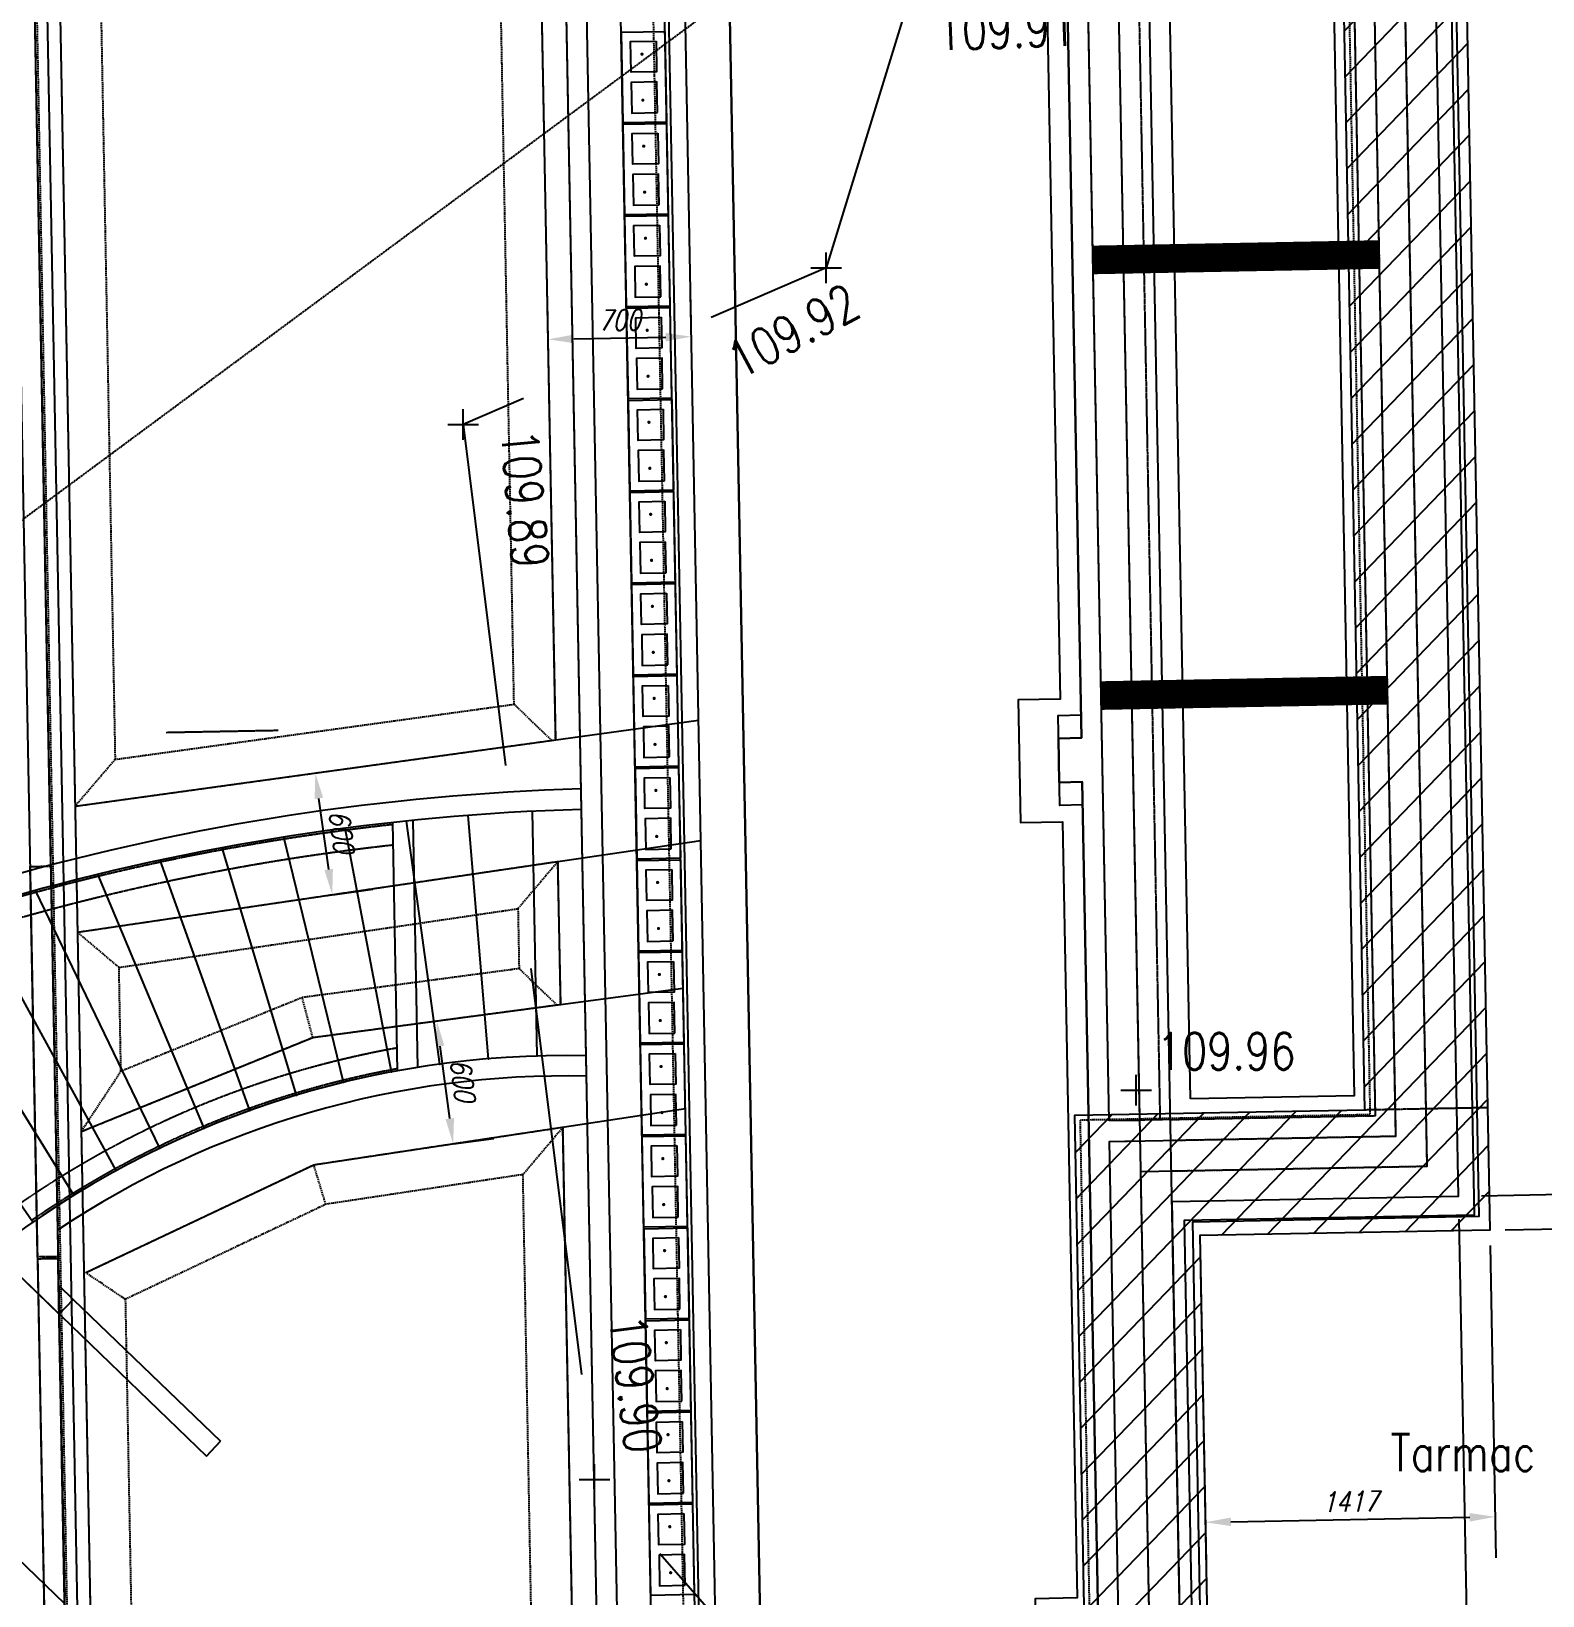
# Model space of a CAD drawing. Header units: millimetres. Extents: x 929802 to 1112248, y 1926852 to 2050811.
# Drawn here: x 983217 to 990605, y 2004529 to 2012177 of the extents above; entities that cross this region are included whole.
import ezdxf
from ezdxf.enums import TextEntityAlignment as Align

# ---------------------------------------------------------------- set-up
doc = ezdxf.new("R2010")
doc.units = ezdxf.units.MM
doc.linetypes.add('16764-Topo$0$Dashed', pattern=[3, 2, -1])
doc.linetypes.add('HIDDEN', pattern=[9.525, 6.35, -3.175])
doc.layers.get('Defpoints').update_dxf_attribs({"color": 41})
for name, color, linetype in [('16764-Topo$0$SV_Levels (Spot)', 1, 'Continuous'), ('16764-Topo$0$SV_Misc Text', 7, 'Continuous'), ('16764-Topo$0$SV_Road Channels', 2, 'Continuous'), ('16764-Topo$0$SV_Road Levels', 7, 'Continuous'), ('CHB+00-Lintels Over', 9, 'HIDDEN'), ('CHB+00_Foundation', 1, 'Continuous'), ('CHB+00_Groundslab', 4, 'Continuous'), ('CHB+00_Walls-LB', 2, 'Continuous'), ('CHB+00_Walls-LB Ghost', 252, 'Continuous'), ('CHB+00_Walls-NonLB', 7, 'Continuous'), ('CHB+00_Walls-Ret', 8, 'Continuous'), ('CHB+00_Walls-Sleeper Ghost', 252, 'Continuous'), ('CHB+01_Walls-LB', 3, 'Continuous'), ('CHB+02_Walls-LB', 3, 'Continuous'), ('CHB-00_Dig Line', 2, 'Continuous'), ('CHB-00_Dims-Footprint', 8, 'Continuous'), ('CHB-00_Dims-Foundation', 8, 'Continuous'), ('CHB-00_Footprint', 1, 'Continuous'), ('CHB-00_Foundation', 7, 'Continuous'), ('CHB-00_Surveyed Outline', 211, 'Continuous'), ('CHB-00_Walls-LB', 8, 'Continuous'), ('X-Ref-Site', 7, 'Continuous')]:
    doc.layers.add(name, color=color, linetype=linetype)
doc.layers.get('X-Ref-Site').off()
doc.styles.add('16764-Topo$0$Default', font='RomanS', dxfattribs={"width": 0.8})
doc.styles.add('Romans15', font='romans.shx', dxfattribs={"width": 0.8, "oblique": 15})
doc.dimstyles.new('CHB_1-1', dxfattribs={"dimtxt": 2, "dimasz": 2.5, "dimexe": 4, "dimexo": 1.5, "dimgap": 0.75, "dimtad": 1, "dimdec": 0, "dimdsep": 46, "dimtxsty": 'Romans15', "dimcen": 1.5, "dimclrd": 8, "dimclre": 8, "dimclrt": 7, "dimadec": 0, "dimazin": 0, "dimtfac": 1, "dimtdec": 0, "dimtmove": 0, "dimatfit": 3, "dimfxl": 1, "dimarcsym": 0})

# ---------------------------------------------------------------- blocks, each defined once
blk = doc.blocks.new('16764-Topo$0$PT_PLUS')
at = {"color": 0, "linetype": 'Continuous', "flags": 128}
for points in [[(-0.5, 0), (0.5, 0)], [(0, -0.5), (0, 0.5)]]:
    blk.add_lwpolyline(points, dxfattribs=at)
blk = doc.blocks.new('16764-Topo')
at = {"layer": '16764-Topo$0$SV_Road Channels', "color": 3, "linetype": '16764-Topo$0$Dashed', "flags": 128}
blk.add_lwpolyline([(432780.985619, 221842.882459), (432778.762515, 221842.438058), (432775.006633, 221842.145456), (432774.60885, 221840.851776), (432772.833545, 221840.085941), (432773.476416, 221834.928957), (432774.80789, 221833.416098), (432775.062602, 221830.565993), (432778.292036, 221829.547009), (432780.372241, 221829.732847), (432781.461189, 221824.660355), (432783.907445, 221819.097998)], dxfattribs=at)
at = {"layer": '16764-Topo$0$SV_Levels (Spot)', "color": 7, "linetype": 'Continuous', "xscale": 0.15, "yscale": 0.15, "zscale": 0.15}
blk.add_blockref('16764-Topo$0$PT_PLUS', (432776.124056, 221836.832682), dxfattribs=at)
at = {"layer": '16764-Topo$0$SV_Road Levels', "color": 3, "linetype": 'Continuous', "xscale": 0.15, "yscale": 0.15, "zscale": 0.15}
for p in [(432774.60885, 221840.851776), (432772.833545, 221840.085941), (432773.476416, 221834.928957)]:
    blk.add_blockref('16764-Topo$0$PT_PLUS', p, dxfattribs=at)
at = {"layer": '16764-Topo$0$SV_Levels (Spot)', "color": 7, "style": '16764-Topo$0$Default', "width": 0.8}
blk.add_text('109.96', height=0.18, dxfattribs=at).set_placement((432776.224056, 221836.932682))
at = {"layer": '16764-Topo$0$SV_Misc Text', "style": '16764-Topo$0$Default', "width": 0.8}
blk.add_text('Tarmac', height=0.18, dxfattribs=at).set_placement((432777.367194, 221834.97064))
at = {"layer": '16764-Topo$0$SV_Road Levels', "color": 3, "style": '16764-Topo$0$Default', "width": 0.8}
for s, rotation, p in [('109.91', 2.116202, (432775.49076, 221841.928034)), ('109.89', -85.225042, (432773.047015, 221839.715614)), ('109.90', -83.010115, (432773.586775, 221835.385677))]:
    blk.add_text(s, height=0.18, rotation=rotation, dxfattribs=at).set_placement(p, align=Align.CENTER)
blk.add_text('109.92', height=0.18, rotation=27.947127, dxfattribs=at).set_placement((432774.40531, 221840.623121), align=Align.TOP_CENTER)
blk = doc.blocks.new('*D348')
at = {"layer": 'CHB-00_Dims-Foundation', "color": 8, "linetype": 'Continuous', "lineweight": -2, "transparency": 16777216}
for p, q in [((990421.5, 2006317.9), (992356.3, 2006354.4)), ((992265.7, 2000560.1), (992158.7, 2006225.6)), ((989207.5, 2000377.3), (992468, 2000438.9))]:
    blk.add_line(p, q, dxfattribs=at)
at = {"layer": 'CHB-00_Dims-Foundation', "color": 8, "linetype": 'Continuous', "transparency": 16777216}
for points in [[(992179.6, 2006226), (992137.9, 2006225.2), (992156.4, 2006350.6)], [(992286.5, 2000560.5), (992244.8, 2000559.7), (992268, 2000435.1)]]:
    blk.add_solid(points, dxfattribs=at)
at = {"layer": 'Defpoints', "color": 0, "linetype": 'Continuous', "transparency": 16777216}
for p in [(990346.5, 2006316.4), (992156.4, 2006350.6), (989132.5, 2000375.9)]:
    blk.add_point(p, dxfattribs=at)
at = {"layer": 'CHB-00_Dims-Foundation', "color": 7, "linetype": 'Continuous', "transparency": 16777216, "insert": (992299.7, 2003394.5), "char_height": 100, "attachment_point": 5, "rotation": 271.08126, "style": 'Romans15'}
blk.add_mtext('5917', dxfattribs=at)
blk = doc.blocks.new('*D349')
at = {"layer": 'CHB-00_Dims-Foundation', "color": 8, "linetype": 'Continuous', "lineweight": -2, "transparency": 16777216}
for p, q in [((990397.5, 2012783), (992234.3, 2012817.7)), ((992154, 2006475.6), (992036.7, 2012688.9)), ((990421.5, 2006317.9), (992356.3, 2006354.4))]:
    blk.add_line(p, q, dxfattribs=at)
at = {"layer": 'CHB-00_Dims-Foundation', "color": 8, "linetype": 'Continuous', "transparency": 16777216}
for points in [[(992057.6, 2012689.3), (992015.9, 2012688.6), (992034.4, 2012813.9)], [(992174.8, 2006476), (992133.2, 2006475.2), (992156.4, 2006350.6)]]:
    blk.add_solid(points, dxfattribs=at)
at = {"layer": 'Defpoints', "color": 0, "linetype": 'Continuous', "transparency": 16777216}
for p in [(992034.4, 2012813.9), (990322.5, 2012781.6), (990346.5, 2006316.4)]:
    blk.add_point(p, dxfattribs=at)
at = {"layer": 'CHB-00_Dims-Foundation', "color": 7, "linetype": 'Continuous', "transparency": 16777216, "insert": (992182.9, 2009583.9), "char_height": 100, "attachment_point": 5, "rotation": 271.08126, "style": 'Romans15'}
blk.add_mtext('6464', dxfattribs=at)
blk = doc.blocks.new('*D352')
at = {"layer": 'CHB-00_Dims-Foundation', "color": 8, "linetype": 'Continuous', "lineweight": -2, "transparency": 16777216}
for p, q in [((990347.9, 2006241.5), (990376.7, 2004714.9)), ((988930.8, 2006214.7), (988959.6, 2004688.1)), ((989080.8, 2004890.5), (990248, 2004912.5))]:
    blk.add_line(p, q, dxfattribs=at)
at = {"layer": 'CHB-00_Dims-Foundation', "color": 8, "linetype": 'Continuous', "transparency": 16777216}
for points in [[(990247.6, 2004933.3), (990248.4, 2004891.7), (990373, 2004914.9)], [(989080.4, 2004911.3), (989081.2, 2004869.6), (988955.8, 2004888.1)]]:
    blk.add_solid(points, dxfattribs=at)
at = {"layer": 'Defpoints', "color": 0, "linetype": 'Continuous', "transparency": 16777216}
for p in [(990346.5, 2006316.4), (988929.4, 2006289.7), (990373, 2004914.9)]:
    blk.add_point(p, dxfattribs=at)
at = {"layer": 'CHB-00_Dims-Foundation', "color": 7, "linetype": 'Continuous', "transparency": 16777216, "insert": (989662.7, 2004989), "char_height": 100, "attachment_point": 5, "rotation": 1.08126, "style": 'Romans15'}
blk.add_mtext('1417', dxfattribs=at)
blk = doc.blocks.new('*D364')
at = {"layer": 'CHB-00_Dims-Footprint', "color": 8, "linetype": 'Continuous', "lineweight": -2, "transparency": 16777216}
for p, q in [((990195.5, 2006369.6), (990342.1, 1998601.3)), ((988918.7, 1999809.3), (988942, 1998574.9)), ((989123.8, 1998878.4), (990149, 1998897.7))]:
    blk.add_line(p, q, dxfattribs=at)
at = {"layer": 'CHB-00_Dims-Footprint', "color": 8, "linetype": 'Continuous', "transparency": 16777216}
for points in [[(989123.2, 1998909.6), (989124.3, 1998847.1), (988936.3, 1998874.9)], [(990148.4, 1998929), (990149.6, 1998866.5), (990336.4, 1998901.3)]]:
    blk.add_solid(points, dxfattribs=at)
at = {"layer": 'Defpoints', "color": 0, "linetype": 'Continuous', "transparency": 16777216}
for p in [(990193.4, 2006482), (988916.5, 1999921.8), (990336.4, 1998901.3)]:
    blk.add_point(p, dxfattribs=at)
at = {"layer": 'CHB-00_Dims-Footprint', "color": 7, "linetype": 'Continuous', "transparency": 16777216, "insert": (989633.9, 1999019.3), "char_height": 150, "attachment_point": 5, "rotation": 1.08126, "style": 'Romans15'}
blk.add_mtext('1400', dxfattribs=at)
blk = doc.blocks.new('*D282')
at = {"layer": 'CHB-00_Dims-Footprint', "color": 8, "linetype": 'Continuous', "lineweight": -2, "transparency": 16777216}
for p, q in [((990178.2, 2013248), (991061, 2013264.6)), ((990764.6, 2013071.5), (990885.2, 2006682.6)), ((990305.8, 2006484.2), (991188.7, 2006500.8))]:
    blk.add_line(p, q, dxfattribs=at)
at = {"layer": 'CHB-00_Dims-Footprint', "color": 8, "linetype": 'Continuous', "transparency": 16777216}
for points in [[(990795.9, 2013072.1), (990733.4, 2013070.9), (990761.1, 2013259)], [(990916.5, 2006683.2), (990854, 2006682), (990888.8, 2006495.2)]]:
    blk.add_solid(points, dxfattribs=at)
at = {"layer": 'Defpoints', "color": 0, "linetype": 'Continuous', "transparency": 16777216}
for p in [(990065.7, 2013245.8), (990193.4, 2006482), (990888.8, 2006495.2)]:
    blk.add_point(p, dxfattribs=at)
at = {"layer": 'CHB-00_Dims-Footprint', "color": 7, "linetype": 'Continuous', "transparency": 16777216, "insert": (990956.2, 2009879.5), "char_height": 150, "attachment_point": 5, "rotation": 271.08126, "style": 'Romans15'}
blk.add_mtext('6765', dxfattribs=at)
blk = doc.blocks.new('*D283')
at = {"layer": 'CHB-00_Dims-Footprint', "color": 8, "linetype": 'Continuous', "lineweight": -2, "transparency": 16777216}
for p, q in [((990305.8, 2006484.2), (991188.7, 2006500.8)), ((990892.3, 2006307.7), (991008.5, 2000148.8)), ((989029, 1999923.9), (991312, 1999967))]:
    blk.add_line(p, q, dxfattribs=at)
at = {"layer": 'CHB-00_Dims-Footprint', "color": 8, "linetype": 'Continuous', "transparency": 16777216}
for points in [[(990923.5, 2006308.3), (990861, 2006307.1), (990888.8, 2006495.2)], [(991039.8, 2000149.4), (990977.3, 2000148.2), (991012.1, 1999961.3)]]:
    blk.add_solid(points, dxfattribs=at)
at = {"layer": 'Defpoints', "color": 0, "linetype": 'Continuous', "transparency": 16777216}
for p in [(990193.4, 2006482), (991012.1, 1999961.3), (988916.5, 1999921.8)]:
    blk.add_point(p, dxfattribs=at)
at = {"layer": 'CHB-00_Dims-Footprint', "color": 7, "linetype": 'Continuous', "transparency": 16777216, "insert": (991081.6, 2003230.7), "char_height": 150, "attachment_point": 5, "rotation": 271.08126, "style": 'Romans15'}
blk.add_mtext('6535', dxfattribs=at)
blk = doc.blocks.new('*D290')
at = {"layer": 'CHB-00_Dims-Footprint', "color": 8, "linetype": 'Continuous', "lineweight": -2, "transparency": 16777216}
for p, q in [((990178.2, 2013248), (991781.9, 2013278.2)), ((991485.5, 2013085.1), (991729.4, 2000162.4)), ((989029, 1999923.9), (992032.9, 1999980.6))]:
    blk.add_line(p, q, dxfattribs=at)
at = {"layer": 'CHB-00_Dims-Footprint', "color": 8, "linetype": 'Continuous', "transparency": 16777216}
for points in [[(991516.7, 2013085.7), (991454.2, 2013084.5), (991481.9, 2013272.6)], [(991760.6, 2000163), (991698.1, 2000161.8), (991732.9, 1999974.9)]]:
    blk.add_solid(points, dxfattribs=at)
at = {"layer": 'Defpoints', "color": 0, "linetype": 'Continuous', "transparency": 16777216}
for p in [(990065.7, 2013245.8), (991732.9, 1999974.9), (988916.5, 1999921.8)]:
    blk.add_point(p, dxfattribs=at)
at = {"layer": 'CHB-00_Dims-Footprint', "color": 7, "linetype": 'Continuous', "transparency": 16777216, "insert": (991738.7, 2006626.2), "char_height": 150, "attachment_point": 5, "rotation": 271.08126, "style": 'Romans15'}
blk.add_mtext('13300', dxfattribs=at)
blk = doc.blocks.new('*D294')
at = {"layer": 'CHB-00_Dims-Footprint', "color": 8, "linetype": 'Continuous', "lineweight": -2, "transparency": 16777216}
blk.add_line((978140.3, 2009671.2), (977212.3, 2009355.5), dxfattribs=at)
at = {"layer": 'CHB-00_Dims-Footprint', "color": 8, "linetype": 'Continuous', "transparency": 16777216}
blk.add_solid([(977202.3, 2009385.1), (977222.4, 2009325.9), (977034.8, 2009295.1)], dxfattribs=at)
at = {"layer": 'Defpoints', "color": 0, "linetype": 'Continuous', "transparency": 16777216}
for p in [(987161, 2012740.9), (977034.8, 2009295.1)]:
    blk.add_point(p, dxfattribs=at)
at = {"layer": 'CHB-00_Dims-Footprint', "color": 7, "linetype": 'Continuous', "transparency": 16777216, "insert": (977722.8, 2009667.8), "char_height": 150, "attachment_point": 5, "rotation": 18.79293, "style": 'Romans15'}
blk.add_mtext('R10696', dxfattribs=at)
blk = doc.blocks.new('*U246')
at = {"layer": 'CHB+00_Groundslab', "color": 1, "linetype": 'Continuous', "const_width": 8}
blk.add_lwpolyline([(-4, 0, 1), (4, 0, 1)], format="xyb", close=True, dxfattribs=at)
blk = doc.blocks.new('*U247')
at = {"layer": 'CHB+00_Groundslab', "color": 0, "linetype": 'ByBlock', "lineweight": -2, "transparency": 16777216}
for p in [(-12825, 0), (-12600, 0), (-12375, 0), (-12150, 0), (-11925, 0), (-11700, 0), (-11475, 0), (-11250, 0), (-11025, 0), (-10800, 0), (-10575, 0), (-10350, 0), (-10125, 0), (-9900, 0), (-9675, 0), (-9450, 0), (-9225, 0), (-9000, 0), (-8775, 0), (-8550, 0), (-8325, 0), (-8100, 0), (-7875, 0), (-7650, 0), (-7425, 0), (-7200, 0), (-6975, 0), (-6750, 0), (-6525, 0), (-6300, 0), (-6075, 0), (-5850, 0), (-5625, 0), (-5400, 0), (-5175, 0), (-4950, 0), (-4725, 0), (-4500, 0), (-4275, 0), (-4050, 0), (-3825, 0), (-3600, 0), (-3375, 0), (-3150, 0), (-2925, 0), (-2700, 0), (-2475, 0), (-2250, 0), (-2025, 0), (-1800, 0), (-1575, 0), (-1350, 0), (-1125, 0), (-900, 0), (-675, 0), (-450, 0), (-225, 0), (0, 0)]:
    blk.add_blockref('*U246', p, dxfattribs=at)
blk = doc.blocks.new('*D410')
at = {"layer": 'CHB-00_Foundation', "color": 8, "lineweight": -2, "transparency": 16777216}
for p, q in [((986441.9, 2010759), (986439.5, 2010884)), ((985742, 2010745.8), (985739.6, 2010870.8)), ((985868.4, 2010673.2), (986318.3, 2010681.7))]:
    blk.add_line(p, q, dxfattribs=at)
at = {"layer": 'CHB-00_Foundation', "color": 8, "transparency": 16777216}
for points in [[(985868, 2010694), (985868.8, 2010652.4), (985743.4, 2010670.8)], [(986317.9, 2010702.5), (986318.7, 2010660.9), (986443.3, 2010684)]]:
    blk.add_solid(points, dxfattribs=at)
at = {"layer": 'Defpoints', "color": 0, "transparency": 16777216}
for p in [(985743.4, 2010670.8), (986443.3, 2010684), (986443.3, 2010684)]:
    blk.add_point(p, dxfattribs=at)
at = {"layer": 'CHB-00_Foundation', "color": 7, "transparency": 16777216, "insert": (986091.7, 2010764.9), "char_height": 100, "attachment_point": 5, "rotation": 1.08126, "style": 'Romans15'}
blk.add_mtext('700', dxfattribs=at)
blk = doc.blocks.new('*D418')
at = {"layer": 'CHB-00_Foundation', "color": 8, "lineweight": -2, "transparency": 16777216}
for p, q in [((984609.2, 2008551.4), (984803.8, 2008578.3)), ((984670.8, 2008079.5), (984622.8, 2008427.1)), ((984691.4, 2007956.1), (984886.1, 2007983))]:
    blk.add_line(p, q, dxfattribs=at)
at = {"layer": 'CHB-00_Foundation', "color": 8, "transparency": 16777216}
for points in [[(984643.5, 2008430), (984602.2, 2008424.3), (984605.7, 2008550.9)], [(984691.5, 2008082.3), (984650.2, 2008076.6), (984688, 2007955.6)]]:
    blk.add_solid(points, dxfattribs=at)
at = {"layer": 'Defpoints', "color": 0, "transparency": 16777216}
for p in [(984534.9, 2008541.2), (984605.7, 2008550.9), (984617.1, 2007945.9)]:
    blk.add_point(p, dxfattribs=at)
at = {"layer": 'CHB-00_Foundation', "color": 7, "transparency": 16777216, "insert": (984733.5, 2008265.3), "char_height": 100, "attachment_point": 5, "rotation": 277.86559, "style": 'Romans15'}
blk.add_mtext('600', dxfattribs=at)
blk = doc.blocks.new('*D421')
at = {"layer": 'CHB-00_Foundation', "color": 8, "lineweight": -2, "transparency": 16777216}
for p, q in [((985201, 2007339.5), (985397.3, 2007365.7)), ((985262.7, 2006861.5), (985215.5, 2007215.3)), ((985281.2, 2006737.9), (985477.4, 2006764))]:
    blk.add_line(p, q, dxfattribs=at)
at = {"layer": 'CHB-00_Foundation', "color": 8, "transparency": 16777216}
for points in [[(985236.2, 2007218.1), (985194.9, 2007212.6), (985199, 2007339.2)], [(985283.3, 2006864.3), (985242, 2006858.8), (985279.2, 2006737.6)]]:
    blk.add_solid(points, dxfattribs=at)
at = {"layer": 'Defpoints', "color": 0, "transparency": 16777216}
for p in [(985126.7, 2007329.6), (985199, 2007339.2), (985206.9, 2006728)]:
    blk.add_point(p, dxfattribs=at)
at = {"layer": 'CHB-00_Foundation', "color": 7, "transparency": 16777216, "insert": (985325.8, 2007050), "char_height": 100, "attachment_point": 5, "rotation": 277.59073, "style": 'Romans15'}
blk.add_mtext('600', dxfattribs=at)

msp = doc.modelspace()

# ---------------------------------------------------------------- hatches: boundary and pattern name
at = {"layer": 'CHB-00_Foundation', "linetype": 'Continuous'}
h = msp.add_hatch(dxfattribs=at)
h.set_pattern_fill('LINE', color=256, scale=50, angle=46.081258)
h.set_pattern_definition([(46.08126, (957128.57, 1993069.02), (-114.3515, 110.11495), [])])
h.paths.add_polyline_path([(989624.62, 2012768.44), (990224.52, 2012779.77), (990346.5, 2006316.45), (988929.37, 2006289.7), (989041.02, 2000374.2), (988441.12, 2000362.88), (988318.15, 2006878.27), (989735.29, 2006905.02)])

# ---------------------------------------------------------------- linework, layer by layer
at = {"layer": 'CHB+00-Lintels Over', "ltscale": 0.25}
for points in [[(983211.59, 2008093.85), (983311.57, 2008095.74), (983347.6, 2006186.71), (983247.62, 2006184.82)], [(983282.44, 2004339.72), (983382.43, 2004341.6), (983347.79, 2006176.71), (983247.81, 2006174.82)]]:
    msp.add_lwpolyline(points, close=True, dxfattribs=at)
at = {"layer": 'CHB+00_Foundation', "linetype": 'Continuous'}
for points in [[(986279.38, 2013274.38), (986290.7, 2012674.49), (988175.08, 2012710.06), (988246.75, 2008912.73), (988041.79, 2008908.86), (988053.11, 2008308.97), (988258.07, 2008312.84), (988329.68, 2004518.52), (988124.72, 2004514.65), (988136.04, 2003914.75), (988341.01, 2003918.62), (988407.19, 2000412.25), (986522.8, 2000376.68), (986534.13, 1999776.79), (989018.4, 1999823.68), (988895.08, 2006357.51), (990295.22, 2006383.94), (990163.79, 2013347.7), (986279.38, 2013274.38)], [(988883.76, 2006957.41), (988774.97, 2012721.38), (989575.22, 2012736.48), (989684, 2006972.51), (988883.76, 2006957.41)]]:
    msp.add_lwpolyline(points, dxfattribs=at)
at = {"layer": 'CHB+00_Foundation', "color": 7, "linetype": 'Continuous', "const_width": 140}
for points in [[(988406.27, 2011059.13), (989806.41, 2011085.55)], [(988446.47, 2008929.51), (989846.61, 2008955.93)]]:
    msp.add_lwpolyline(points, dxfattribs=at)
at = {"layer": 'CHB+00_Foundation', "color": 252, "linetype": 'Continuous'}
msp.add_lwpolyline([(988356.54, 2008394.71), (988244.06, 2008392.59), (988235.76, 2008832.51), (988348.24, 2008834.63)], dxfattribs=at)
at = {"layer": 'CHB+00_Groundslab', "linetype": 'Continuous'}
for points in [[(975086.81, 2000046.23), (975085.78, 2000111.22), (975086.81, 2000046.23), (982995.6, 2000195.5), (983004.09, 1999745.17), (986548.46, 1999812.07), (986295.03, 2013239.67), (982750.67, 2013172.78), (982759.16, 2012722.87), (970891.27, 2012498.87), (970892.5, 2012433.89)], [(982759.16, 2012722.87), (983124.09, 2012729.75), (983360.53, 2000202.39), (982995.6, 2000195.5)]]:
    msp.add_lwpolyline(points, dxfattribs=at)
at = {"layer": 'CHB+00_Groundslab', "color": 1, "linetype": 'HIDDEN'}
msp.add_lwpolyline([(983340.56, 2013183.91), (983593.99, 1999756.3)], dxfattribs=at)
at = {"layer": 'CHB+00_Groundslab', "color": 3, "linetype": 'HIDDEN'}
for points in [[(985780.36, 2008713.22), (985706.46, 2012628.46), (983351.66, 2012584.01)], [(985577.04, 2008887.03), (985510.27, 2012424.72), (983555.62, 2012387.83), (983626.78, 2008617.6), (985577.04, 2008887.03)], [(985577.04, 2008887.03), (985760.4, 2008710.46)], [(983431.06, 2008388.66), (985780.36, 2008713.22)], [(983431.06, 2008388.66), (983626.78, 2008617.6)], [(983442.69, 2007772.86), (985791.58, 2008118.85)], [(985791.58, 2008118.85), (985595.9, 2007887.87)], [(985804.77, 2007419.96), (985791.58, 2008118.85)], [(985595.9, 2007887.87), (985601.43, 2007594.63), (984541.56, 2007453.39), (983655.55, 2007093.11), (983645.97, 2007600.65), (985595.9, 2007887.87)], [(983645.97, 2007600.65), (983442.69, 2007772.86)], [(985601.43, 2007594.63), (985785.49, 2007417.39)], [(984593.27, 2007258.51), (984541.56, 2007453.39)], [(983461.08, 2006798.13), (984593.27, 2007258.51), (985804.77, 2007419.96)], [(983655.55, 2007093.11), (983461.08, 2006798.13)], [(983483.92, 2006108.54), (984597.63, 2006635.96), (985816.09, 2006820.01)], [(983582.67, 2000356.2), (985937.25, 2000400.64), (985816.09, 2006820.01)], [(985620.43, 2006588.18), (985816.09, 2006820.01)], [(984656.62, 2006442.6), (984597.63, 2006635.96)], [(983676.59, 2005978.49), (983778.86, 2000559.94), (985733.51, 2000596.83), (985620.43, 2006588.18), (984656.62, 2006442.6), (983676.59, 2005978.49)], [(983676.59, 2005978.49), (983483.92, 2006108.54)]]:
    msp.add_lwpolyline(points, dxfattribs=at)
at = {"layer": 'CHB+00_Walls-LB', "linetype": 'Continuous'}
for points in [[(977494.57, 2000091.67), (977490.52, 2000306.64), (977494.57, 2000091.67), (982995.6, 2000195.5), (983004.09, 1999745.17), (986548.46, 1999812.07), (986295.03, 2013239.67), (982750.67, 2013172.78), (982759.16, 2012722.87), (977258.14, 2012619.04), (977262.19, 2012404.08)], [(986329.44, 2000022.97), (986084.13, 2013020.66)], [(975375.97, 2000416.75), (983353.64, 2000567.32), (983362.14, 2000116.99), (986161.64, 2000169.83), (985921.99, 2012867.57), (983122.49, 2012814.73), (983130.98, 2012364.82), (971202.43, 2012139.68)], [(981044.95, 2000623.77), (983451.74, 2000669.19), (983460.24, 2000218.86), (986059.77, 2000267.93), (985823.89, 2012765.7), (983224.36, 2012716.64), (983232.85, 2012266.72), (976881.75, 2012146.85)], [(983232.85, 2012266.72), (983311.48, 2008100.37)], [(983345.15, 2006316.49), (983350.24, 2006046.93)], [(983032.02, 2006214.54), (983352.91, 2005905.54)], [(983350.24, 2006046.93), (983422.27, 2005977.57)], [(983352.91, 2005905.54), (983422.27, 2005977.57)], [(982312.23, 2005519.4), (983379.59, 2004491.58)]]:
    msp.add_lwpolyline(points, dxfattribs=at)
at = {"layer": 'CHB+00_Walls-LB', "color": 8, "linetype": 'HIDDEN', "ltscale": 0.125}
msp.add_lwpolyline([(983876.45, 2008749.75), (984424.61, 2008760.09)], dxfattribs=at)
at = {"layer": 'CHB+00_Walls-LB', "color": 253}
for points in [[(985690.32, 2007167.85), (985667.75, 2008363.56)], [(985929.52, 2007169), (985906.8, 2008372.93)], [(985213.72, 2007128.13), (985051.87, 2008316.21)], [(985451.5, 2007154.21), (985352.37, 2008343.51)], [(984743.85, 2007038.92), (984450.74, 2008237.39)], [(984977.62, 2007089.66), (984751.46, 2008280.88)], [(984513.06, 2006976.04), (984149.36, 2008185.55)], [(984062.88, 2006814.6), (983543.14, 2008055.75)], [(984285.86, 2006901.2), (983846.94, 2008125.1)], [(983844.72, 2006716.47), (983237.63, 2007977.11)], [(983631.98, 2006607.09), (983059.91, 2007651.7)], [(983425.25, 2006486.75), (983071.07, 2007060.21)], [(983225.08, 2006355.78), (983080.42, 2006564.75)]]:
    msp.add_lwpolyline(points, dxfattribs=at)
at = {"layer": 'CHB+00_Walls-LB'}
for points in [[(984982.85, 2008308.81), (985005.76, 2007094.91)], [(985082.67, 2008319.38), (985105.45, 2007112.06)]]:
    msp.add_lwpolyline(points, dxfattribs=at)
at = {"layer": 'CHB+00_Walls-LB', "linetype": 'Continuous'}
for centre, radius, start, end in [((986234.06, 1996968.63), 11509, 91.638842, 120.148814), ((986234.06, 1996968.63), 11409, 91.643729, 120.197237), ((985831.91, 2002590.04), 4580, 88.778799, 127.685778), ((985831.91, 2002590.04), 4480, 88.727377, 123.716286)]:
    msp.add_arc(centre, radius, start, end, dxfattribs=at)
at = {"layer": 'CHB+00_Walls-LB', "color": 8, "linetype": 'HIDDEN', "ltscale": 0.125}
for centre, radius, start, end in [((986234.06, 1996968.63), 11399, 96.300837, 110.115824), ((986234.06, 1996968.63), 11299, 96.347162, 109.983914), ((985831.91, 2002590.04), 4690, 100.171839, 124.692934), ((985831.91, 2002590.04), 4590, 100.371626, 124.692934)]:
    msp.add_arc(centre, radius, start, end, dxfattribs=at)
at = {"layer": 'CHB+00_Walls-LB'}
for p in [(985451.5, 2007154.21), (985690.32, 2007167.85), (984977.62, 2007089.66), (985213.72, 2007128.13), (984743.85, 2007038.92), (984513.06, 2006976.04), (984285.86, 2006901.2), (984062.88, 2006814.6), (983844.72, 2006716.47), (983631.98, 2006607.09), (983425.25, 2006486.75), (983225.08, 2006355.78)]:
    msp.add_point(p, dxfattribs=at)
at = {"layer": 'CHB+00_Walls-LB Ghost', "linetype": 'Continuous'}
for points in [[(975085.78, 2000111.22), (983059.36, 2000261.71), (983067.86, 1999811.39), (988916.53, 1999921.77), (988793.21, 2006455.61), (990193.35, 2006482.03), (990065.69, 2013245.83), (982816.88, 2013109.02)], [(986529.41, 2000026.74), (988763.73, 2000068.91), (988640.41, 2006602.75), (990040.55, 2006629.18), (989918.55, 2013093.03), (986284.09, 2013024.43)], [(988487.61, 2006749.89), (989887.74, 2006776.32), (989771.41, 2012940.22), (986286.92, 2012874.46)], [(986288.81, 2012774.47), (988273.17, 2012811.93), (988350.36, 2008722.15), (988237.88, 2008720.03), (988241.94, 2008505.07), (988354.42, 2008507.19), (988433.3, 2004327.94), (988320.82, 2004325.81), (988324.88, 2004110.85), (988437.36, 2004112.98), (988509.05, 2000314.15), (986524.69, 2000276.7)], [(988485.72, 2006849.88), (988373.16, 2012813.81), (989673.31, 2012838.35), (989785.87, 2006874.41), (988487.41, 2006849.91)], [(988405.33, 2011109.12), (989705.49, 2011133.66)], [(988407.22, 2011009.13), (989707.37, 2011033.67)], [(988445.52, 2008979.5), (989745.68, 2009004.04)], [(988447.41, 2008879.51), (989747.57, 2008904.05)], [(986526.58, 2000176.72), (988610.92, 2000216.06), (988487.61, 2006749.89)]]:
    msp.add_lwpolyline(points, dxfattribs=at)
at = {"layer": 'CHB+00_Walls-NonLB', "linetype": 'Continuous'}
for points in [[(983032.02, 2006214.54), (984073.23, 2005211.9)], [(983422.27, 2005977.57), (984142.6, 2005283.93)], [(984073.23, 2005211.9), (984142.6, 2005283.93)]]:
    msp.add_lwpolyline(points, dxfattribs=at)
at = {"layer": 'CHB+00_Walls-Ret'}
for points in [[(986323.43, 2011734.94), (986315.13, 2012174.86), (986100.17, 2012170.81), (986108.47, 2011730.89)], [(986270.99, 2012129.02), (986273.82, 2011979.05), (986148.84, 2011976.69), (986146.01, 2012126.66)], [(986277.59, 2011779.09), (986274.76, 2011929.06), (986149.78, 2011926.7), (986152.61, 2011776.73)], [(986331.93, 2011285.02), (986323.62, 2011724.94), (986108.66, 2011720.89), (986116.96, 2011280.97)], [(986279.48, 2011679.1), (986282.31, 2011529.13), (986157.33, 2011526.77), (986154.5, 2011676.74)], [(986286.08, 2011329.17), (986283.25, 2011479.14), (986158.28, 2011476.78), (986161.11, 2011326.81)], [(986340.42, 2010835.1), (986332.11, 2011275.02), (986117.15, 2011270.97), (986125.46, 2010831.05)], [(986287.97, 2011229.18), (986290.8, 2011079.21), (986165.82, 2011076.85), (986162.99, 2011226.82)], [(986294.58, 2010879.25), (986291.75, 2011029.22), (986166.77, 2011026.86), (986169.6, 2010876.89)], [(986348.91, 2010385.18), (986340.61, 2010825.1), (986125.64, 2010821.05), (986133.95, 2010381.13)], [(986296.46, 2010779.26), (986299.29, 2010629.29), (986174.32, 2010626.93), (986171.49, 2010776.9)], [(986303.07, 2010429.33), (986300.24, 2010579.3), (986175.26, 2010576.94), (986178.09, 2010426.97)], [(986357.4, 2009935.26), (986349.1, 2010375.18), (986134.14, 2010371.13), (986142.44, 2009931.21)], [(986304.95, 2010329.34), (986307.79, 2010179.37), (986182.81, 2010177.01), (986179.98, 2010326.98)], [(986311.56, 2009979.41), (986308.73, 2010129.38), (986183.75, 2010127.02), (986186.58, 2009977.05)], [(986365.89, 2009485.34), (986357.59, 2009925.26), (986142.63, 2009921.21), (986150.93, 2009481.29)], [(986313.45, 2009879.42), (986316.28, 2009729.45), (986191.3, 2009727.09), (986188.47, 2009877.06)], [(986320.05, 2009529.49), (986317.22, 2009679.46), (986192.24, 2009677.1), (986195.07, 2009527.13)], [(986374.38, 2009035.42), (986366.08, 2009475.34), (986151.12, 2009471.29), (986159.42, 2009031.37)], [(986321.94, 2009429.5), (986324.77, 2009279.53), (986199.79, 2009277.17), (986196.96, 2009427.14)], [(986328.54, 2009079.57), (986325.71, 2009229.54), (986200.73, 2009227.18), (986203.57, 2009077.21)], [(986382.88, 2008585.5), (986374.57, 2009025.42), (986159.61, 2009021.37), (986167.91, 2008581.45)], [(986330.43, 2008979.58), (986333.26, 2008829.61), (986208.28, 2008827.25), (986205.45, 2008977.22)], [(986337.03, 2008629.65), (986334.2, 2008779.62), (986209.23, 2008777.26), (986212.06, 2008627.29)], [(986391.37, 2008135.58), (986383.06, 2008575.5), (986168.1, 2008571.45), (986176.41, 2008131.53)], [(986338.92, 2008529.66), (986341.75, 2008379.69), (986216.77, 2008377.33), (986213.94, 2008527.3)], [(986345.53, 2008179.73), (986342.7, 2008329.7), (986217.72, 2008327.34), (986220.55, 2008177.37)], [(986399.86, 2007685.66), (986391.56, 2008125.59), (986176.59, 2008121.53), (986184.9, 2007681.61)], [(986347.41, 2008079.74), (986350.24, 2007929.77), (986225.27, 2007927.41), (986222.44, 2008077.39)], [(986354.02, 2007729.81), (986351.19, 2007879.78), (986226.21, 2007877.42), (986229.04, 2007727.45)], [(986408.35, 2007235.74), (986400.05, 2007675.67), (986185.09, 2007671.61), (986193.39, 2007231.69)], [(986355.9, 2007629.82), (986358.74, 2007479.85), (986233.76, 2007477.49), (986230.93, 2007627.47)], [(986362.51, 2007279.89), (986359.68, 2007429.86), (986234.7, 2007427.5), (986237.53, 2007277.53)], [(986416.84, 2006785.82), (986408.54, 2007225.75), (986193.58, 2007221.69), (986201.88, 2006781.77)], [(986364.4, 2007179.9), (986367.23, 2007029.93), (986242.25, 2007027.57), (986239.42, 2007177.55)], [(986371, 2006829.97), (986368.17, 2006979.94), (986243.19, 2006977.58), (986246.02, 2006827.61)], [(986425.33, 2006335.9), (986417.03, 2006775.83), (986202.07, 2006771.77), (986210.37, 2006331.85)], [(986372.89, 2006729.98), (986375.72, 2006580.01), (986250.74, 2006577.65), (986247.91, 2006727.63)], [(986379.49, 2006380.05), (986376.66, 2006530.02), (986251.68, 2006527.66), (986254.52, 2006377.69)], [(986433.83, 2005885.98), (986425.52, 2006325.91), (986210.56, 2006321.85), (986218.86, 2005881.93)], [(986381.38, 2006280.06), (986384.21, 2006130.09), (986259.23, 2006127.73), (986256.4, 2006277.71)], [(986387.98, 2005930.13), (986385.15, 2006080.1), (986260.18, 2006077.74), (986263.01, 2005927.77)], [(986442.32, 2005436.06), (986434.01, 2005875.99), (986219.05, 2005871.93), (986227.36, 2005432.01)], [(986389.87, 2005830.14), (986392.7, 2005680.17), (986267.72, 2005677.81), (986264.89, 2005827.79)], [(986396.48, 2005480.21), (986393.65, 2005630.18), (986268.67, 2005627.82), (986271.5, 2005477.85)], [(986450.81, 2004986.14), (986442.51, 2005426.07), (986227.54, 2005422.01), (986235.85, 2004982.09)], [(986398.36, 2005380.22), (986401.19, 2005230.25), (986276.22, 2005227.89), (986273.39, 2005377.87)], [(986404.97, 2005030.29), (986402.14, 2005180.26), (986277.16, 2005177.9), (986279.99, 2005027.93)], [(986459.3, 2004536.22), (986451, 2004976.15), (986236.04, 2004972.09), (986244.34, 2004532.17)], [(986406.85, 2004930.3), (986409.69, 2004780.33), (986284.71, 2004777.97), (986281.88, 2004927.95)], [(986413.46, 2004580.37), (986410.63, 2004730.34), (986285.65, 2004727.98), (986288.48, 2004578.01)]]:
    msp.add_lwpolyline(points, close=True, dxfattribs=at)
at = {"layer": 'CHB+00_Walls-Sleeper Ghost', "color": 252, "linetype": 'HIDDEN', "ltscale": 0.25}
for points in [[(988555.3, 2011111.95), (988523.13, 2012816.64)], [(988655.29, 2011113.83), (988623.11, 2012818.53)], [(988595.5, 2008982.33), (988557.19, 2011011.97)], [(988695.48, 2008984.21), (988657.17, 2011013.85)], [(988635.69, 2006852.71), (988597.39, 2008882.34)], [(988735.67, 2006854.59), (988697.37, 2008884.23)]]:
    msp.add_lwpolyline(points, dxfattribs=at)
at = {"layer": 'CHB+01_Walls-LB', "linetype": 'Continuous'}
for points in [[(977493.35, 2000156.66), (983059.36, 2000261.71), (983067.86, 1999811.39), (988916.53, 1999921.77), (988793.21, 2006455.61), (990193.35, 2006482.03), (990065.69, 2013245.83), (982816.88, 2013109.02), (982825.37, 2012659.1), (977259.36, 2012554.05)], [(986544.41, 2000027.03), (988763.73, 2000068.91), (988640.41, 2006602.75), (990040.55, 2006629.18), (989918.55, 2013093.03), (986299.09, 2013024.71)], [(988487.61, 2006749.89), (989887.74, 2006776.32), (989771.41, 2012940.22), (986301.92, 2012874.74)], [(986303.81, 2012774.76), (988273.17, 2012811.93), (988350.36, 2008722.15), (988237.88, 2008720.03), (988241.94, 2008505.07), (988354.42, 2008507.19), (988433.3, 2004327.94), (988320.82, 2004325.81), (988324.88, 2004110.85), (988437.36, 2004112.98), (988509.05, 2000314.15), (986539.69, 2000276.98)], [(988485.72, 2006849.88), (988373.16, 2012813.81), (989673.31, 2012838.35), (989785.87, 2006874.41), (988487.41, 2006849.91)], [(988405.33, 2011109.12), (989705.49, 2011133.66)], [(988407.22, 2011009.13), (989707.37, 2011033.67)], [(988445.52, 2008979.5), (989745.68, 2009004.04)], [(988447.41, 2008879.51), (989747.57, 2008904.05)], [(986541.58, 2000177), (988610.92, 2000216.06), (988487.61, 2006749.89)]]:
    msp.add_lwpolyline(points, dxfattribs=at)
at = {"layer": 'CHB+02_Walls-LB', "linetype": 'Continuous'}
for points in [[(988665.56, 2013219.4), (982816.88, 2013109.02), (983067.86, 1999811.39), (988916.53, 1999921.77), (988665.56, 2013219.4)], [(988793.21, 2006455.61), (990193.35, 2006482.03), (990065.69, 2013245.83), (988665.56, 2013219.4)], [(988518.41, 2013066.6), (982969.68, 2012961.87), (983215, 1999964.19), (988763.73, 2000068.91), (988518.41, 2013066.6)], [(988485.72, 2006849.88), (988371.27, 2012913.8), (983122.49, 2012814.73), (983362.14, 2000116.99)], [(983224.36, 2012716.64), (983460.24, 2000218.86), (988509.05, 2000314.15), (988437.36, 2004112.98), (988324.88, 2004110.85), (988320.82, 2004325.81), (988433.3, 2004327.94), (988354.42, 2008507.19), (988241.94, 2008505.07), (988237.88, 2008720.03), (988350.36, 2008722.15), (988273.17, 2012811.93), (983224.36, 2012716.64)], [(988635.69, 2006852.71), (988487.41, 2006849.91)], [(983362.14, 2000116.99), (988610.92, 2000216.06), (988487.61, 2006749.89), (988637.58, 2006752.72)]]:
    msp.add_lwpolyline(points, dxfattribs=at)
at = {"layer": 'CHB+02_Walls-LB', "color": 8, "linetype": 'HIDDEN', "ltscale": 0.2}
for points in [[(988795.3, 2006605.67), (990040.55, 2006629.18), (989918.55, 2013093.03), (988668.39, 2013069.43)], [(988787.55, 2006755.55), (989887.74, 2006776.32), (989771.41, 2012940.22), (988671.22, 2012919.46)], [(988673.1, 2012819.47), (989673.31, 2012838.35), (989785.87, 2006874.41), (988785.67, 2006855.54)], [(988405.33, 2011109.12), (988555.3, 2011111.95)], [(988705.28, 2011114.78), (989705.49, 2011133.66)], [(988407.22, 2011009.13), (988557.19, 2011011.97)], [(988707.16, 2011014.8), (989707.37, 2011033.67)], [(988445.52, 2008979.5), (988595.5, 2008982.33)], [(988745.47, 2008985.16), (989745.68, 2009004.04)], [(988747.36, 2008885.18), (989747.57, 2008904.05)], [(988447.41, 2008879.51), (988597.39, 2008882.34)]]:
    msp.add_lwpolyline(points, dxfattribs=at)
at = {"layer": 'CHB-00_Dig Line', "linetype": 'Continuous'}
msp.add_lwpolyline([(975005.68, 1999744.65), (974998.6, 2000119.58, 0.1548503), (972929.91, 2006236.2, -0.1548503), (970832.15, 2012438.77), (970825.07, 2012813.7), (981693.27, 2013018.83), (982421.23, 2013457.64), (986607.65, 2013536.65), (986872.42, 1999508.12), (982686, 1999429.11), (981880, 1999874.39)], format="xyb", close=True, dxfattribs=at)
at = {"layer": 'CHB-00_Dig Line', "color": 3, "linetype": 'Continuous'}
msp.add_lwpolyline([(986607.65, 2013536.65), (983271.08, 2013473.68), (983535.85, 1999445.15), (986872.42, 1999508.12)], close=True, dxfattribs=at)
at = {"layer": 'CHB-00_Dims-Footprint', "color": 252, "linetype": 'HIDDEN', "ltscale": 0.5}
msp.add_lwpolyline([(969965.25, 2000014.58), (987161.04, 2012740.93)], dxfattribs=at)
at = {"layer": 'CHB-00_Footprint', "linetype": 'Continuous'}
msp.add_lwpolyline([(975085.78, 2000111.22), (983059.36, 2000261.71), (983067.86, 1999811.39), (988916.53, 1999921.77), (988793.21, 2006455.61), (990193.35, 2006482.03), (990065.69, 2013245.83), (982816.88, 2013109.02), (982825.37, 2012659.1), (970892.5, 2012433.89)], dxfattribs=at)
at = {"layer": 'CHB-00_Foundation', "color": 1}
for points in [[(974985.79, 2000109.49), (974988.41, 1999944.36), (982897.5, 2000093.63), (982906, 1999643.3), (986650.33, 1999713.97), (986393.13, 2013341.54), (982648.8, 2013270.87), (982657.29, 2012820.96), (970789.4, 2012596.97), (970792.51, 2012432)], [(983338.67, 2013283.89), (983595.88, 1999656.32)], [(985780.36, 2008713.22), (985706.46, 2012628.46), (983351.66, 2012584.01)], [(983431.06, 2008388.66), (986478.66, 2008809.69)], [(983442.69, 2007772.86), (986489.76, 2008221.69)], [(985804.77, 2007419.96), (985791.58, 2008118.85)], [(983461.08, 2006798.13), (984593.27, 2007258.51), (986403.37, 2007499.73)], [(983483.92, 2006108.54), (984597.63, 2006635.96), (986414.49, 2006910.4)], [(983582.67, 2000356.2), (985937.25, 2000400.64), (985816.09, 2006820.01)]]:
    msp.add_lwpolyline(points, dxfattribs=at)
at = {"layer": 'CHB-00_Foundation', "linetype": 'Continuous'}
msp.add_lwpolyline([(989624.62, 2012768.44), (990224.52, 2012779.77), (990346.5, 2006316.45), (988929.37, 2006289.7), (989041.02, 2000374.2), (988441.12, 2000362.88), (988318.15, 2006878.27), (989735.29, 2006905.02), (989624.62, 2012768.44)], dxfattribs=at)
at = {"layer": 'CHB-00_Foundation', "linetype": 'HIDDEN', "ltscale": 0.25}
msp.add_lwpolyline([(989735.29, 2006905.02), (990335.18, 2006916.34)], dxfattribs=at)
at = {"layer": 'CHB-00_Surveyed Outline', "linetype": 'Continuous'}
for points in [[(986313.36, 2013231.04), (990139.62, 2013303.26), (990270.1, 2006390.02), (988852.97, 2006363.27), (988975.94, 1999847.88), (986566.81, 1999802.41)], [(986313.36, 2013231.04), (986566.81, 1999802.41)]]:
    msp.add_lwpolyline(points, dxfattribs=at)
at = {"layer": 'CHB-00_Walls-LB', "linetype": 'HIDDEN'}
for points in [[(971419.89, 2012024.79), (983244.2, 2012247.96), (983236.19, 2012672.87), (989649.15, 2012793.91), (989760.75, 2006880.5), (988343.62, 2006853.75), (988466.59, 2000338.36), (983470.76, 2000244.07), (983462.08, 2000704.39), (975553.47, 2000555.13)], [(985822.89, 2012721.69), (986057.46, 2000292.89)], [(986247.81, 2012729.71), (986482.39, 2000300.91)], [(983244.2, 2012247.96), (983462.08, 2000704.39)]]:
    msp.add_lwpolyline(points, dxfattribs=at)

# ---------------------------------------------------------------- block references
at = {"layer": 'CHB+00_Groundslab', "color": 1, "linetype": 'Continuous', "xscale": -1, "rotation": 91.08125813588528}
msp.add_blockref('*U247', (986427.21, 2000142.34), dxfattribs=at)
at = {"layer": 'X-Ref-Site', "linetype": 'Continuous', "xscale": 1000, "yscale": 1000, "zscale": 1000}
msp.add_blockref('16764-Topo', (-431787506, -219829832), dxfattribs=at)

# ---------------------------------------------------------------- dimensions: what is measured, and where the dimension line sits
at = {"layer": 'CHB-00_Dims-Footprint', "linetype": 'Continuous'}
dim = msp.add_linear_dim(base=(991732.91, 1999974.93), p1=(990065.69, 2013245.83), p2=(988916.53, 1999921.77), angle=91.081258, dimstyle='CHB_1-1', override={"dimscale": 75}, dxfattribs=at)
dim.commit()
dim.dimension.update_dxf_attribs({"geometry": '*D290', "text_midpoint": (991738.65, 2006626.22)})
at = {"layer": 'CHB-00_Dims-Footprint', "color": 7, "linetype": 'Continuous'}
for base, p1, p2, angle, override, picture, middle in [((990888.75, 2006495.16), (990065.69, 2013245.83), (990193.35, 2006482.03), 91.081258, {"dimscale": 75}, '*D282', (990956.15, 2009879.53)), ((991012.07, 1999961.32), (990193.35, 2006482.03), (988916.53, 1999921.77), 91.081258, {"dimscale": 75, "dimtmove": 1}, '*D283', (991081.64, 2003230.72)), ((990336.43, 1998901.28), (988916.53, 1999921.77), (990193.35, 2006482.03), 1.081258, {"dimscale": 75}, '*D364', (989633.88, 1999019.29))]:
    dim = msp.add_linear_dim(base=base, p1=p1, p2=p2, angle=angle, dimstyle='CHB_1-1', override=override, dxfattribs=at)
    dim.commit()
    dim.dimension.update_dxf_attribs({"geometry": picture, "text_midpoint": middle})
at = {"layer": 'CHB-00_Dims-Footprint', "linetype": 'Continuous'}
dim = msp.add_radius_dim(center=(987161.04, 2012740.93), mpoint=(977034.84, 2009295.09), dimstyle='CHB_1-1', override={"dimscale": 75}, dxfattribs=at)
dim.commit()
dim.dimension.update_dxf_attribs({"geometry": '*D294', "text_midpoint": (977765.05, 2009543.57), "dimtype": 164})
at = {"layer": 'CHB-00_Dims-Foundation', "color": 252, "linetype": 'Continuous'}
for base, p1, p2, angle, override, picture, middle in [((992034.38, 2012813.92), (990346.5, 2006316.45), (990322.5, 2012781.61), 91.081258, {"dimscale": 50, "dimtmove": 1}, '*D349', (992182.86, 2009583.92)), ((990372.96, 2004914.85), (988929.37, 2006289.7), (990346.5, 2006316.45), 1.081258, {"dimscale": 50}, '*D352', (989662.74, 2004988.96)), ((992156.37, 2006350.61), (989132.46, 2000375.93), (990346.5, 2006316.45), 91.081258, {"dimscale": 50, "dimtmove": 1}, '*D348', (992299.68, 2003394.51))]:
    dim = msp.add_linear_dim(base=base, p1=p1, p2=p2, angle=angle, dimstyle='CHB_1-1', override=override, dxfattribs=at)
    dim.commit()
    dim.dimension.update_dxf_attribs({"geometry": picture, "text_midpoint": middle})
at = {"layer": 'CHB-00_Foundation'}
dim = msp.add_linear_dim(base=(986443.29, 2010684.05), p1=(985743.41, 2010670.84), p2=(986443.29, 2010684.05), angle=1.081258, dimstyle='CHB_1-1', override={"dimscale": 50}, dxfattribs=at)
dim.commit()
dim.dimension.update_dxf_attribs({"geometry": '*D410', "text_midpoint": (986091.7, 2010764.93)})
for p1, p2, distance, picture, middle in [((984617.13, 2007945.86), (984534.89, 2008541.16), -71.49, '*D418', (984733.51, 2008265.26)), ((985206.86, 2006727.98), (985126.69, 2007329.6), -72.97, '*D421', (985325.84, 2007049.99))]:
    dim = msp.add_aligned_dim(p1=p1, p2=p2, distance=distance, text='600', dimstyle='CHB_1-1', override={"dimscale": 50}, dxfattribs=at)
    dim.commit()
    dim.dimension.update_dxf_attribs({"geometry": picture, "text_midpoint": middle})

doc.saveas('drawing.dxf')
